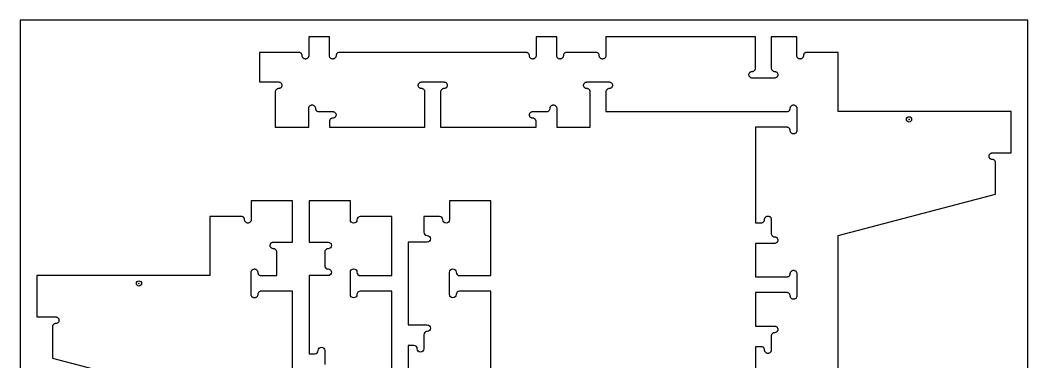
# Model space of a CAD drawing. Header units: inches. Extents: x 1367 to 1651, y -1653 to -1438.
# Drawn here: x 1524.46 to 1572.46, y -1454.69 to -1438.43 of the extents above; entities that cross this region are included whole.
import ezdxf

# ---------------------------------------------------------------- set-up
doc = ezdxf.new("R2010")
doc.units = ezdxf.units.IN
doc.header["$MEASUREMENT"] = 0
doc.linetypes.add('Solid', pattern=[0])
for name, color, linetype in [('000_NOTES', 6, 'Continuous'), ('CUT_FASTENERS', 1, 'Continuous'), ('CUT_THRU', 7, 'Continuous')]:
    doc.layers.add(name, color=color, linetype=linetype)

# ---------------------------------------------------------------- blocks, each defined once
blk = doc.blocks.new('FASTENER')
blk.add_circle((0, 0), 0.125)
blk.add_point((0, 0))

msp = doc.modelspace()

# ---------------------------------------------------------------- linework, layer by layer
at = {"linetype": 'Solid', "lineweight": 5}
for points in [[(1563.424, -1516.358, 0), (1563.424, -1448.681, 0), (1570.924, -1446.713, 0), (1570.924, -1445.217, 0), (1570.922, -1445.194, 0), (1570.917, -1445.172, 0), (1570.91, -1445.151, 0), (1570.899, -1445.131, 0), (1570.885, -1445.114, 0), (1570.869, -1445.098, 0), (1570.851, -1445.084, 0), (1570.832, -1445.073, 0), (1570.811, -1445.066, 0), (1570.789, -1445.061, 0), (1570.766, -1445.059, 0), (1570.744, -1445.058, 0), (1570.722, -1445.053, 0), (1570.701, -1445.045, 0), (1570.681, -1445.034, 0), (1570.663, -1445.021, 0), (1570.647, -1445.005, 0), (1570.634, -1444.987, 0), (1570.623, -1444.967, 0), (1570.615, -1444.946, 0), (1570.61, -1444.924, 0), (1570.609, -1444.902, 0), (1570.61, -1444.879, 0), (1570.615, -1444.857, 0), (1570.623, -1444.836, 0), (1570.634, -1444.817, 0), (1570.647, -1444.799, 0), (1570.663, -1444.783, 0), (1570.681, -1444.769, 0), (1570.701, -1444.758, 0), (1570.722, -1444.751, 0), (1570.744, -1444.746, 0), (1570.766, -1444.744, 0), (1571.672, -1444.744, 0), (1571.672, -1442.776, 0), (1563.424, -1442.776, 0), (1563.424, -1439.961, 0), (1561.928, -1439.961, 0), (1561.905, -1439.962, 0), (1561.883, -1439.967, 0), (1561.862, -1439.975, 0), (1561.843, -1439.986, 0), (1561.825, -1439.999, 0), (1561.809, -1440.015, 0), (1561.795, -1440.033, 0), (1561.785, -1440.053, 0), (1561.777, -1440.074, 0), (1561.772, -1440.096, 0), (1561.77, -1440.118, 0), (1561.769, -1440.141, 0), (1561.764, -1440.163, 0), (1561.756, -1440.184, 0), (1561.745, -1440.203, 0), (1561.732, -1440.221, 0), (1561.716, -1440.237, 0), (1561.698, -1440.251, 0), (1561.678, -1440.261, 0), (1561.657, -1440.269, 0), (1561.635, -1440.274, 0), (1561.613, -1440.276, 0), (1561.59, -1440.274, 0), (1561.568, -1440.269, 0), (1561.547, -1440.261, 0), (1561.528, -1440.251, 0), (1561.51, -1440.237, 0), (1561.494, -1440.221, 0), (1561.48, -1440.203, 0), (1561.47, -1440.184, 0), (1561.462, -1440.163, 0), (1561.457, -1440.141, 0), (1561.455, -1440.118, 0), (1561.455, -1439.213, 0), (1560.235, -1439.213, 0), (1560.235, -1440.709, 0), (1560.236, -1440.731, 0), (1560.241, -1440.753, 0), (1560.249, -1440.774, 0), (1560.26, -1440.794, 0), (1560.273, -1440.812, 0), (1560.289, -1440.828, 0), (1560.307, -1440.841, 0), (1560.327, -1440.852, 0), (1560.348, -1440.86, 0), (1560.37, -1440.865, 0), (1560.392, -1440.866, 0), (1560.415, -1440.868, 0), (1560.437, -1440.873, 0), (1560.458, -1440.88, 0), (1560.477, -1440.891, 0), (1560.495, -1440.905, 0), (1560.511, -1440.921, 0), (1560.525, -1440.939, 0), (1560.536, -1440.958, 0), (1560.543, -1440.979, 0), (1560.548, -1441.001, 0), (1560.55, -1441.024, 0), (1560.548, -1441.046, 0), (1560.543, -1441.068, 0), (1560.536, -1441.089, 0), (1560.525, -1441.109, 0), (1560.511, -1441.127, 0), (1560.495, -1441.143, 0), (1560.477, -1441.156, 0), (1560.458, -1441.167, 0), (1560.437, -1441.175, 0), (1560.415, -1441.18, 0), (1560.392, -1441.181, 0), (1559.329, -1441.181, 0), (1559.307, -1441.18, 0), (1559.285, -1441.175, 0), (1559.264, -1441.167, 0), (1559.244, -1441.156, 0), (1559.226, -1441.143, 0), (1559.21, -1441.127, 0), (1559.197, -1441.109, 0), (1559.186, -1441.089, 0), (1559.178, -1441.068, 0), (1559.173, -1441.046, 0), (1559.172, -1441.024, 0), (1559.173, -1441.001, 0), (1559.178, -1440.979, 0), (1559.186, -1440.958, 0), (1559.197, -1440.939, 0), (1559.21, -1440.921, 0), (1559.226, -1440.905, 0), (1559.244, -1440.891, 0), (1559.264, -1440.88, 0), (1559.285, -1440.873, 0), (1559.307, -1440.868, 0), (1559.329, -1440.866, 0), (1559.352, -1440.865, 0), (1559.374, -1440.86, 0), (1559.395, -1440.852, 0), (1559.414, -1440.841, 0), (1559.432, -1440.828, 0), (1559.448, -1440.812, 0), (1559.462, -1440.794, 0), (1559.473, -1440.774, 0), (1559.48, -1440.753, 0), (1559.485, -1440.731, 0), (1559.487, -1440.709, 0), (1559.487, -1439.213, 0), (1552.361, -1439.213, 0), (1552.361, -1440.118, 0), (1552.359, -1440.141, 0), (1552.354, -1440.163, 0), (1552.347, -1440.184, 0), (1552.336, -1440.203, 0), (1552.322, -1440.221, 0), (1552.306, -1440.237, 0), (1552.288, -1440.251, 0), (1552.269, -1440.261, 0), (1552.248, -1440.269, 0), (1552.226, -1440.274, 0), (1552.203, -1440.276, 0), (1552.181, -1440.274, 0), (1552.159, -1440.269, 0), (1552.138, -1440.261, 0), (1552.118, -1440.251, 0), (1552.1, -1440.237, 0), (1552.084, -1440.221, 0), (1552.071, -1440.203, 0), (1552.06, -1440.184, 0), (1552.052, -1440.163, 0), (1552.047, -1440.141, 0), (1552.046, -1440.118, 0), (1552.044, -1440.096, 0), (1552.039, -1440.074, 0), (1552.032, -1440.053, 0), (1552.021, -1440.033, 0), (1552.007, -1440.015, 0), (1551.992, -1439.999, 0), (1551.974, -1439.986, 0), (1551.954, -1439.975, 0), (1551.933, -1439.967, 0), (1551.911, -1439.962, 0), (1551.888, -1439.961, 0), (1550.491, -1439.961, 0), (1550.468, -1439.962, 0), (1550.446, -1439.967, 0), (1550.425, -1439.975, 0), (1550.406, -1439.986, 0), (1550.388, -1439.999, 0), (1550.372, -1440.015, 0), (1550.358, -1440.033, 0), (1550.348, -1440.053, 0), (1550.34, -1440.074, 0), (1550.335, -1440.096, 0), (1550.333, -1440.118, 0), (1550.332, -1440.141, 0), (1550.327, -1440.163, 0), (1550.319, -1440.184, 0), (1550.308, -1440.203, 0), (1550.295, -1440.221, 0), (1550.279, -1440.237, 0), (1550.261, -1440.251, 0), (1550.241, -1440.261, 0), (1550.22, -1440.269, 0), (1550.198, -1440.274, 0), (1550.176, -1440.276, 0), (1550.153, -1440.274, 0), (1550.131, -1440.269, 0), (1550.11, -1440.261, 0), (1550.091, -1440.251, 0), (1550.073, -1440.237, 0), (1550.057, -1440.221, 0), (1550.043, -1440.203, 0), (1550.033, -1440.184, 0), (1550.025, -1440.163, 0), (1550.02, -1440.141, 0), (1550.018, -1440.118, 0), (1550.018, -1439.213, 0), (1549.034, -1439.213, 0), (1549.034, -1440.118, 0), (1549.032, -1440.141, 0), (1549.028, -1440.163, 0), (1549.02, -1440.184, 0), (1549.009, -1440.203, 0), (1548.996, -1440.221, 0), (1548.98, -1440.237, 0), (1548.962, -1440.251, 0), (1548.942, -1440.261, 0), (1548.921, -1440.269, 0), (1548.899, -1440.274, 0), (1548.877, -1440.276, 0), (1548.854, -1440.274, 0), (1548.832, -1440.269, 0), (1548.811, -1440.261, 0), (1548.791, -1440.251, 0), (1548.773, -1440.237, 0), (1548.758, -1440.221, 0), (1548.744, -1440.203, 0), (1548.733, -1440.184, 0), (1548.725, -1440.163, 0), (1548.721, -1440.141, 0), (1548.719, -1440.118, 0), (1548.718, -1440.096, 0), (1548.713, -1440.074, 0), (1548.705, -1440.053, 0), (1548.694, -1440.033, 0), (1548.681, -1440.015, 0), (1548.665, -1439.999, 0), (1548.647, -1439.986, 0), (1548.627, -1439.975, 0), (1548.606, -1439.967, 0), (1548.584, -1439.962, 0), (1548.562, -1439.961, 0), (1539.664, -1439.961, 0), (1539.642, -1439.962, 0), (1539.62, -1439.967, 0), (1539.599, -1439.975, 0), (1539.579, -1439.986, 0), (1539.561, -1439.999, 0), (1539.545, -1440.015, 0), (1539.532, -1440.033, 0), (1539.521, -1440.053, 0), (1539.513, -1440.074, 0), (1539.508, -1440.096, 0), (1539.507, -1440.118, 0), (1539.505, -1440.141, 0), (1539.5, -1440.163, 0), (1539.492, -1440.184, 0), (1539.482, -1440.203, 0), (1539.468, -1440.221, 0), (1539.452, -1440.237, 0), (1539.434, -1440.251, 0), (1539.414, -1440.261, 0), (1539.393, -1440.269, 0), (1539.371, -1440.274, 0), (1539.349, -1440.276, 0), (1539.327, -1440.274, 0), (1539.305, -1440.269, 0), (1539.284, -1440.261, 0), (1539.264, -1440.251, 0), (1539.246, -1440.237, 0), (1539.23, -1440.221, 0), (1539.217, -1440.203, 0), (1539.206, -1440.184, 0), (1539.198, -1440.163, 0), (1539.193, -1440.141, 0), (1539.192, -1440.118, 0), (1539.192, -1439.213, 0), (1538.207, -1439.213, 0), (1538.207, -1440.118, 0), (1538.206, -1440.141, 0), (1538.201, -1440.163, 0), (1538.193, -1440.184, 0), (1538.182, -1440.203, 0), (1538.169, -1440.221, 0), (1538.153, -1440.237, 0), (1538.135, -1440.251, 0), (1538.115, -1440.261, 0), (1538.094, -1440.269, 0), (1538.072, -1440.274, 0), (1538.05, -1440.276, 0), (1538.027, -1440.274, 0), (1538.005, -1440.269, 0), (1537.984, -1440.261, 0), (1537.965, -1440.251, 0), (1537.947, -1440.237, 0), (1537.931, -1440.221, 0), (1537.917, -1440.203, 0), (1537.907, -1440.184, 0), (1537.899, -1440.163, 0), (1537.894, -1440.141, 0), (1537.892, -1440.118, 0), (1537.891, -1440.096, 0), (1537.886, -1440.074, 0), (1537.878, -1440.053, 0), (1537.867, -1440.033, 0), (1537.854, -1440.015, 0), (1537.838, -1439.999, 0), (1537.82, -1439.986, 0), (1537.8, -1439.975, 0), (1537.779, -1439.967, 0), (1537.757, -1439.962, 0), (1537.735, -1439.961, 0), (1535.865, -1439.961, 0), (1535.865, -1441.368, 0), (1536.77, -1441.368, 0), (1536.793, -1441.37, 0), (1536.815, -1441.375, 0), (1536.836, -1441.382, 0), (1536.855, -1441.393, 0), (1536.873, -1441.407, 0), (1536.889, -1441.423, 0), (1536.903, -1441.441, 0), (1536.914, -1441.46, 0), (1536.921, -1441.481, 0), (1536.926, -1441.503, 0), (1536.928, -1441.526, 0), (1536.926, -1441.548, 0), (1536.921, -1441.57, 0), (1536.914, -1441.591, 0), (1536.903, -1441.611, 0), (1536.889, -1441.629, 0), (1536.873, -1441.645, 0), (1536.855, -1441.658, 0), (1536.836, -1441.669, 0), (1536.815, -1441.677, 0), (1536.793, -1441.682, 0), (1536.77, -1441.683, 0), (1536.748, -1441.685, 0), (1536.726, -1441.69, 0), (1536.705, -1441.697, 0), (1536.685, -1441.708, 0), (1536.667, -1441.722, 0), (1536.651, -1441.738, 0), (1536.638, -1441.756, 0), (1536.627, -1441.775, 0), (1536.619, -1441.796, 0), (1536.614, -1441.818, 0), (1536.613, -1441.841, 0), (1536.613, -1443.524, 0), (1538.207, -1443.524, 0), (1538.207, -1442.618, 0), (1538.209, -1442.596, 0), (1538.214, -1442.574, 0), (1538.222, -1442.553, 0), (1538.232, -1442.533, 0), (1538.246, -1442.515, 0), (1538.262, -1442.499, 0), (1538.28, -1442.486, 0), (1538.299, -1442.475, 0), (1538.32, -1442.467, 0), (1538.342, -1442.462, 0), (1538.365, -1442.461, 0), (1538.387, -1442.462, 0), (1538.409, -1442.467, 0), (1538.43, -1442.475, 0), (1538.45, -1442.486, 0), (1538.468, -1442.499, 0), (1538.484, -1442.515, 0), (1538.497, -1442.533, 0), (1538.508, -1442.553, 0), (1538.516, -1442.574, 0), (1538.521, -1442.596, 0), (1538.522, -1442.618, 0), (1538.524, -1442.641, 0), (1538.529, -1442.663, 0), (1538.536, -1442.684, 0), (1538.547, -1442.703, 0), (1538.561, -1442.721, 0), (1538.577, -1442.737, 0), (1538.595, -1442.751, 0), (1538.614, -1442.761, 0), (1538.635, -1442.769, 0), (1538.657, -1442.774, 0), (1538.68, -1442.776, 0), (1539.349, -1442.776, 0), (1539.371, -1442.777, 0), (1539.393, -1442.782, 0), (1539.414, -1442.79, 0), (1539.434, -1442.801, 0), (1539.452, -1442.814, 0), (1539.468, -1442.83, 0), (1539.482, -1442.848, 0), (1539.492, -1442.868, 0), (1539.5, -1442.889, 0), (1539.505, -1442.911, 0), (1539.507, -1442.933, 0), (1539.505, -1442.956, 0), (1539.5, -1442.978, 0), (1539.492, -1442.999, 0), (1539.482, -1443.018, 0), (1539.468, -1443.036, 0), (1539.452, -1443.052, 0), (1539.434, -1443.066, 0), (1539.414, -1443.076, 0), (1539.393, -1443.084, 0), (1539.371, -1443.089, 0), (1539.349, -1443.091, 0), (1539.327, -1443.092, 0), (1539.305, -1443.097, 0), (1539.284, -1443.105, 0), (1539.264, -1443.116, 0), (1539.246, -1443.129, 0), (1539.23, -1443.145, 0), (1539.217, -1443.163, 0), (1539.206, -1443.183, 0), (1539.198, -1443.204, 0), (1539.193, -1443.226, 0), (1539.192, -1443.248, 0), (1539.192, -1443.524, 0), (1543.739, -1443.524, 0), (1543.739, -1441.841, 0), (1543.737, -1441.818, 0), (1543.732, -1441.796, 0), (1543.725, -1441.775, 0), (1543.714, -1441.756, 0), (1543.7, -1441.738, 0), (1543.684, -1441.722, 0), (1543.666, -1441.708, 0), (1543.647, -1441.697, 0), (1543.626, -1441.69, 0), (1543.604, -1441.685, 0), (1543.581, -1441.683, 0), (1543.559, -1441.682, 0), (1543.537, -1441.677, 0), (1543.516, -1441.669, 0), (1543.496, -1441.658, 0), (1543.478, -1441.645, 0), (1543.462, -1441.629, 0), (1543.449, -1441.611, 0), (1543.438, -1441.591, 0), (1543.43, -1441.57, 0), (1543.425, -1441.548, 0), (1543.424, -1441.526, 0), (1543.425, -1441.503, 0), (1543.43, -1441.481, 0), (1543.438, -1441.46, 0), (1543.449, -1441.441, 0), (1543.462, -1441.423, 0), (1543.478, -1441.407, 0), (1543.496, -1441.393, 0), (1543.516, -1441.382, 0), (1543.537, -1441.375, 0), (1543.559, -1441.37, 0), (1543.581, -1441.368, 0), (1544.644, -1441.368, 0), (1544.667, -1441.37, 0), (1544.689, -1441.375, 0), (1544.71, -1441.382, 0), (1544.729, -1441.393, 0), (1544.747, -1441.407, 0), (1544.763, -1441.423, 0), (1544.777, -1441.441, 0), (1544.788, -1441.46, 0), (1544.795, -1441.481, 0), (1544.8, -1441.503, 0), (1544.802, -1441.526, 0), (1544.8, -1441.548, 0), (1544.795, -1441.57, 0), (1544.788, -1441.591, 0), (1544.777, -1441.611, 0), (1544.763, -1441.629, 0), (1544.747, -1441.645, 0), (1544.729, -1441.658, 0), (1544.71, -1441.669, 0), (1544.689, -1441.677, 0), (1544.667, -1441.682, 0), (1544.644, -1441.683, 0), (1544.622, -1441.685, 0), (1544.6, -1441.69, 0), (1544.579, -1441.697, 0), (1544.559, -1441.708, 0), (1544.541, -1441.722, 0), (1544.525, -1441.738, 0), (1544.512, -1441.756, 0), (1544.501, -1441.775, 0), (1544.493, -1441.796, 0), (1544.488, -1441.818, 0), (1544.487, -1441.841, 0), (1544.487, -1443.524, 0), (1549.034, -1443.524, 0), (1549.034, -1443.248, 0), (1549.032, -1443.226, 0), (1549.028, -1443.204, 0), (1549.02, -1443.183, 0), (1549.009, -1443.163, 0), (1548.996, -1443.145, 0), (1548.98, -1443.129, 0), (1548.962, -1443.116, 0), (1548.942, -1443.105, 0), (1548.921, -1443.097, 0), (1548.899, -1443.092, 0), (1548.877, -1443.091, 0), (1548.854, -1443.089, 0), (1548.832, -1443.084, 0), (1548.811, -1443.076, 0), (1548.791, -1443.066, 0), (1548.773, -1443.052, 0), (1548.758, -1443.036, 0), (1548.744, -1443.018, 0), (1548.733, -1442.999, 0), (1548.725, -1442.978, 0), (1548.721, -1442.956, 0), (1548.719, -1442.933, 0), (1548.721, -1442.911, 0), (1548.725, -1442.889, 0), (1548.733, -1442.868, 0), (1548.744, -1442.848, 0), (1548.758, -1442.83, 0), (1548.773, -1442.814, 0), (1548.791, -1442.801, 0), (1548.811, -1442.79, 0), (1548.832, -1442.782, 0), (1548.854, -1442.777, 0), (1548.877, -1442.776, 0), (1549.546, -1442.776, 0), (1549.568, -1442.774, 0), (1549.59, -1442.769, 0), (1549.611, -1442.761, 0), (1549.631, -1442.751, 0), (1549.649, -1442.737, 0), (1549.665, -1442.721, 0), (1549.678, -1442.703, 0), (1549.689, -1442.684, 0), (1549.697, -1442.663, 0), (1549.702, -1442.641, 0), (1549.703, -1442.618, 0), (1549.705, -1442.596, 0), (1549.71, -1442.574, 0), (1549.718, -1442.553, 0), (1549.728, -1442.533, 0), (1549.742, -1442.515, 0), (1549.758, -1442.499, 0), (1549.776, -1442.486, 0), (1549.795, -1442.475, 0), (1549.816, -1442.467, 0), (1549.838, -1442.462, 0), (1549.861, -1442.461, 0), (1549.883, -1442.462, 0), (1549.905, -1442.467, 0), (1549.926, -1442.475, 0), (1549.946, -1442.486, 0), (1549.964, -1442.499, 0), (1549.98, -1442.515, 0), (1549.993, -1442.533, 0), (1550.004, -1442.553, 0), (1550.012, -1442.574, 0), (1550.017, -1442.596, 0), (1550.018, -1442.618, 0), (1550.018, -1443.524, 0), (1551.613, -1443.524, 0), (1551.613, -1441.841, 0), (1551.611, -1441.818, 0), (1551.606, -1441.796, 0), (1551.599, -1441.775, 0), (1551.588, -1441.756, 0), (1551.574, -1441.738, 0), (1551.558, -1441.722, 0), (1551.54, -1441.708, 0), (1551.521, -1441.697, 0), (1551.5, -1441.69, 0), (1551.478, -1441.685, 0), (1551.455, -1441.683, 0), (1551.433, -1441.682, 0), (1551.411, -1441.677, 0), (1551.39, -1441.669, 0), (1551.37, -1441.658, 0), (1551.352, -1441.645, 0), (1551.336, -1441.629, 0), (1551.323, -1441.611, 0), (1551.312, -1441.591, 0), (1551.304, -1441.57, 0), (1551.299, -1441.548, 0), (1551.298, -1441.526, 0), (1551.299, -1441.503, 0), (1551.304, -1441.481, 0), (1551.312, -1441.46, 0), (1551.323, -1441.441, 0), (1551.336, -1441.423, 0), (1551.352, -1441.407, 0), (1551.37, -1441.393, 0), (1551.39, -1441.382, 0), (1551.411, -1441.375, 0), (1551.433, -1441.37, 0), (1551.455, -1441.368, 0), (1552.518, -1441.368, 0), (1552.541, -1441.37, 0), (1552.563, -1441.375, 0), (1552.584, -1441.382, 0), (1552.603, -1441.393, 0), (1552.621, -1441.407, 0), (1552.637, -1441.423, 0), (1552.651, -1441.441, 0), (1552.662, -1441.46, 0), (1552.669, -1441.481, 0), (1552.674, -1441.503, 0), (1552.676, -1441.526, 0), (1552.674, -1441.548, 0), (1552.669, -1441.57, 0), (1552.662, -1441.591, 0), (1552.651, -1441.611, 0), (1552.637, -1441.629, 0), (1552.621, -1441.645, 0), (1552.603, -1441.658, 0), (1552.584, -1441.669, 0), (1552.563, -1441.677, 0), (1552.541, -1441.682, 0), (1552.518, -1441.683, 0), (1552.496, -1441.685, 0), (1552.474, -1441.69, 0), (1552.453, -1441.697, 0), (1552.433, -1441.708, 0), (1552.415, -1441.722, 0), (1552.399, -1441.738, 0), (1552.386, -1441.756, 0), (1552.375, -1441.775, 0), (1552.367, -1441.796, 0), (1552.362, -1441.818, 0), (1552.361, -1441.841, 0), (1552.361, -1442.776, 0), (1560.983, -1442.776, 0), (1561.005, -1442.774, 0), (1561.027, -1442.769, 0), (1561.048, -1442.761, 0), (1561.068, -1442.751, 0), (1561.086, -1442.737, 0), (1561.102, -1442.721, 0), (1561.115, -1442.703, 0), (1561.126, -1442.684, 0), (1561.134, -1442.663, 0), (1561.139, -1442.641, 0), (1561.14, -1442.618, 0), (1561.142, -1442.596, 0), (1561.147, -1442.574, 0), (1561.155, -1442.553, 0), (1561.165, -1442.533, 0), (1561.179, -1442.515, 0), (1561.195, -1442.499, 0), (1561.213, -1442.486, 0), (1561.232, -1442.475, 0), (1561.253, -1442.467, 0), (1561.275, -1442.462, 0), (1561.298, -1442.461, 0), (1561.32, -1442.462, 0), (1561.342, -1442.467, 0), (1561.363, -1442.475, 0), (1561.383, -1442.486, 0), (1561.401, -1442.499, 0), (1561.417, -1442.515, 0), (1561.43, -1442.533, 0), (1561.441, -1442.553, 0), (1561.449, -1442.574, 0), (1561.454, -1442.596, 0), (1561.455, -1442.618, 0), (1561.455, -1443.681, 0), (1561.454, -1443.704, 0), (1561.449, -1443.726, 0), (1561.441, -1443.747, 0), (1561.43, -1443.766, 0), (1561.417, -1443.784, 0), (1561.401, -1443.8, 0), (1561.383, -1443.814, 0), (1561.363, -1443.824, 0), (1561.342, -1443.832, 0), (1561.32, -1443.837, 0), (1561.298, -1443.839, 0), (1561.275, -1443.837, 0), (1561.253, -1443.832, 0), (1561.232, -1443.824, 0), (1561.213, -1443.814, 0), (1561.195, -1443.8, 0), (1561.179, -1443.784, 0), (1561.165, -1443.766, 0), (1561.155, -1443.747, 0), (1561.147, -1443.726, 0), (1561.142, -1443.704, 0), (1561.14, -1443.681, 0), (1561.14, -1443.681, 0), (1561.139, -1443.659, 0), (1561.134, -1443.637, 0), (1561.126, -1443.616, 0), (1561.115, -1443.596, 0), (1561.102, -1443.578, 0), (1561.086, -1443.562, 0), (1561.068, -1443.549, 0), (1561.048, -1443.538, 0), (1561.027, -1443.53, 0), (1561.005, -1443.525, 0), (1560.983, -1443.524, 0), (1559.487, -1443.524, 0), (1559.487, -1448.071, 0), (1559.762, -1448.071, 0), (1559.785, -1448.069, 0), (1559.807, -1448.065, 0), (1559.828, -1448.057, 0), (1559.848, -1448.046, 0), (1559.866, -1448.032, 0), (1559.881, -1448.017, 0), (1559.895, -1447.999, 0), (1559.906, -1447.979, 0), (1559.914, -1447.958, 0), (1559.918, -1447.936, 0), (1559.92, -1447.913, 0), (1559.921, -1447.891, 0), (1559.926, -1447.869, 0), (1559.934, -1447.848, 0), (1559.945, -1447.828, 0), (1559.958, -1447.81, 0), (1559.974, -1447.794, 0), (1559.992, -1447.781, 0), (1560.012, -1447.77, 0), (1560.033, -1447.762, 0), (1560.055, -1447.758, 0), (1560.077, -1447.756, 0), (1560.1, -1447.758, 0), (1560.122, -1447.762, 0), (1560.143, -1447.77, 0), (1560.163, -1447.781, 0), (1560.181, -1447.794, 0), (1560.196, -1447.81, 0), (1560.21, -1447.828, 0), (1560.221, -1447.848, 0), (1560.228, -1447.869, 0), (1560.233, -1447.891, 0), (1560.235, -1447.913, 0), (1560.235, -1448.583, 0), (1560.236, -1448.605, 0), (1560.241, -1448.627, 0), (1560.249, -1448.648, 0), (1560.26, -1448.668, 0), (1560.273, -1448.686, 0), (1560.289, -1448.702, 0), (1560.307, -1448.715, 0), (1560.327, -1448.726, 0), (1560.348, -1448.734, 0), (1560.37, -1448.739, 0), (1560.392, -1448.74, 0), (1560.415, -1448.742, 0), (1560.437, -1448.747, 0), (1560.458, -1448.754, 0), (1560.477, -1448.765, 0), (1560.495, -1448.779, 0), (1560.511, -1448.795, 0), (1560.525, -1448.813, 0), (1560.536, -1448.832, 0), (1560.543, -1448.853, 0), (1560.548, -1448.875, 0), (1560.55, -1448.898, 0), (1560.548, -1448.92, 0), (1560.543, -1448.942, 0), (1560.536, -1448.963, 0), (1560.525, -1448.983, 0), (1560.511, -1449.001, 0), (1560.495, -1449.017, 0), (1560.477, -1449.03, 0), (1560.458, -1449.041, 0), (1560.437, -1449.049, 0), (1560.415, -1449.054, 0), (1560.392, -1449.055, 0), (1559.487, -1449.055, 0), (1559.487, -1450.65, 0), (1560.983, -1450.65, 0), (1561.005, -1450.648, 0), (1561.027, -1450.643, 0), (1561.048, -1450.635, 0), (1561.068, -1450.625, 0), (1561.086, -1450.611, 0), (1561.102, -1450.595, 0), (1561.115, -1450.577, 0), (1561.126, -1450.558, 0), (1561.134, -1450.537, 0), (1561.139, -1450.515, 0), (1561.14, -1450.492, 0), (1561.142, -1450.47, 0), (1561.147, -1450.448, 0), (1561.155, -1450.427, 0), (1561.165, -1450.407, 0), (1561.179, -1450.389, 0), (1561.195, -1450.373, 0), (1561.213, -1450.36, 0), (1561.232, -1450.349, 0), (1561.253, -1450.341, 0), (1561.275, -1450.336, 0), (1561.298, -1450.335, 0), (1561.32, -1450.336, 0), (1561.342, -1450.341, 0), (1561.363, -1450.349, 0), (1561.383, -1450.36, 0), (1561.401, -1450.373, 0), (1561.417, -1450.389, 0), (1561.43, -1450.407, 0), (1561.441, -1450.427, 0), (1561.449, -1450.448, 0), (1561.454, -1450.47, 0), (1561.455, -1450.492, 0), (1561.455, -1451.555, 0), (1561.454, -1451.578, 0), (1561.449, -1451.6, 0), (1561.441, -1451.621, 0), (1561.43, -1451.64, 0), (1561.417, -1451.658, 0), (1561.401, -1451.674, 0), (1561.383, -1451.688, 0), (1561.363, -1451.698, 0), (1561.342, -1451.706, 0), (1561.32, -1451.711, 0), (1561.298, -1451.713, 0), (1561.275, -1451.711, 0), (1561.253, -1451.706, 0), (1561.232, -1451.698, 0), (1561.213, -1451.688, 0), (1561.195, -1451.674, 0), (1561.179, -1451.658, 0), (1561.165, -1451.64, 0), (1561.155, -1451.621, 0), (1561.147, -1451.6, 0), (1561.142, -1451.578, 0), (1561.14, -1451.555, 0), (1561.139, -1451.533, 0), (1561.134, -1451.511, 0), (1561.126, -1451.49, 0), (1561.115, -1451.47, 0), (1561.102, -1451.452, 0), (1561.086, -1451.436, 0), (1561.068, -1451.423, 0), (1561.048, -1451.412, 0), (1561.027, -1451.404, 0), (1561.005, -1451.399, 0), (1560.983, -1451.398, 0), (1559.487, -1451.398, 0), (1559.487, -1452.992, 0), (1560.392, -1452.992, 0), (1560.415, -1452.994, 0), (1560.437, -1452.999, 0), (1560.458, -1453.006, 0), (1560.477, -1453.017, 0), (1560.495, -1453.031, 0), (1560.511, -1453.047, 0), (1560.525, -1453.065, 0), (1560.536, -1453.084, 0), (1560.543, -1453.105, 0), (1560.548, -1453.127, 0), (1560.55, -1453.15, 0), (1560.548, -1453.172, 0), (1560.543, -1453.194, 0), (1560.536, -1453.215, 0), (1560.525, -1453.235, 0), (1560.511, -1453.253, 0), (1560.495, -1453.269, 0), (1560.477, -1453.282, 0), (1560.458, -1453.293, 0), (1560.437, -1453.301, 0), (1560.415, -1453.306, 0), (1560.392, -1453.307, 0), (1560.37, -1453.309, 0), (1560.348, -1453.314, 0), (1560.327, -1453.321, 0), (1560.307, -1453.332, 0), (1560.289, -1453.346, 0), (1560.273, -1453.362, 0), (1560.26, -1453.38, 0), (1560.249, -1453.399, 0), (1560.241, -1453.42, 0), (1560.236, -1453.442, 0), (1560.235, -1453.465, 0), (1560.235, -1454.134, 0), (1560.233, -1454.156, 0), (1560.228, -1454.178, 0), (1560.221, -1454.199, 0), (1560.21, -1454.219, 0), (1560.196, -1454.237, 0), (1560.181, -1454.253, 0), (1560.163, -1454.266, 0), (1560.143, -1454.277, 0), (1560.122, -1454.285, 0), (1560.1, -1454.29, 0), (1560.077, -1454.291, 0), (1560.055, -1454.29, 0), (1560.033, -1454.285, 0), (1560.012, -1454.277, 0), (1559.992, -1454.266, 0), (1559.974, -1454.253, 0), (1559.958, -1454.237, 0), (1559.945, -1454.219, 0), (1559.934, -1454.199, 0), (1559.926, -1454.178, 0), (1559.921, -1454.156, 0), (1559.92, -1454.134, 0), (1559.918, -1454.112, 0), (1559.914, -1454.09, 0), (1559.906, -1454.069, 0), (1559.895, -1454.049, 0), (1559.881, -1454.031, 0), (1559.866, -1454.015, 0), (1559.848, -1454.001, 0), (1559.828, -1453.991, 0), (1559.807, -1453.983, 0), (1559.785, -1453.978, 0), (1559.762, -1453.976, 0), (1559.487, -1453.976, 0), (1559.487, -1458.524, 0)], [(1537.432, -1455.882, 0), (1537.432, -1451.335, 0), (1535.936, -1451.335, 0), (1535.913, -1451.336, 0), (1535.891, -1451.341, 0), (1535.87, -1451.349, 0), (1535.85, -1451.36, 0), (1535.833, -1451.373, 0), (1535.817, -1451.389, 0), (1535.803, -1451.407, 0), (1535.792, -1451.427, 0), (1535.785, -1451.448, 0), (1535.78, -1451.47, 0), (1535.778, -1451.492, 0), (1535.777, -1451.515, 0), (1535.772, -1451.537, 0), (1535.764, -1451.558, 0), (1535.753, -1451.577, 0), (1535.74, -1451.595, 0), (1535.724, -1451.611, 0), (1535.706, -1451.625, 0), (1535.686, -1451.635, 0), (1535.665, -1451.643, 0), (1535.643, -1451.648, 0), (1535.621, -1451.65, 0), (1535.598, -1451.648, 0), (1535.576, -1451.643, 0), (1535.555, -1451.635, 0), (1535.536, -1451.625, 0), (1535.518, -1451.611, 0), (1535.502, -1451.595, 0), (1535.488, -1451.577, 0), (1535.477, -1451.558, 0), (1535.47, -1451.537, 0), (1535.465, -1451.515, 0), (1535.463, -1451.492, 0), (1535.463, -1450.429, 0), (1535.465, -1450.407, 0), (1535.47, -1450.385, 0), (1535.477, -1450.364, 0), (1535.488, -1450.344, 0), (1535.502, -1450.326, 0), (1535.518, -1450.31, 0), (1535.536, -1450.297, 0), (1535.555, -1450.286, 0), (1535.576, -1450.278, 0), (1535.598, -1450.273, 0), (1535.621, -1450.272, 0), (1535.643, -1450.273, 0), (1535.665, -1450.278, 0), (1535.686, -1450.286, 0), (1535.706, -1450.297, 0), (1535.724, -1450.31, 0), (1535.74, -1450.326, 0), (1535.753, -1450.344, 0), (1535.764, -1450.364, 0), (1535.772, -1450.385, 0), (1535.777, -1450.407, 0), (1535.778, -1450.429, 0), (1535.78, -1450.452, 0), (1535.785, -1450.474, 0), (1535.792, -1450.495, 0), (1535.803, -1450.514, 0), (1535.817, -1450.532, 0), (1535.833, -1450.548, 0), (1535.85, -1450.562, 0), (1535.87, -1450.572, 0), (1535.891, -1450.58, 0), (1535.913, -1450.585, 0), (1535.936, -1450.587, 0), (1536.684, -1450.587, 0), (1536.684, -1449.465, 0), (1536.682, -1449.442, 0), (1536.677, -1449.42, 0), (1536.669, -1449.399, 0), (1536.659, -1449.38, 0), (1536.645, -1449.362, 0), (1536.629, -1449.346, 0), (1536.611, -1449.332, 0), (1536.592, -1449.321, 0), (1536.571, -1449.314, 0), (1536.549, -1449.309, 0), (1536.526, -1449.307, 0), (1536.504, -1449.306, 0), (1536.482, -1449.301, 0), (1536.461, -1449.293, 0), (1536.441, -1449.282, 0), (1536.423, -1449.269, 0), (1536.407, -1449.253, 0), (1536.394, -1449.235, 0), (1536.383, -1449.215, 0), (1536.375, -1449.194, 0), (1536.37, -1449.172, 0), (1536.369, -1449.15, 0), (1536.37, -1449.127, 0), (1536.375, -1449.105, 0), (1536.383, -1449.084, 0), (1536.394, -1449.065, 0), (1536.407, -1449.047, 0), (1536.423, -1449.031, 0), (1536.441, -1449.017, 0), (1536.461, -1449.006, 0), (1536.482, -1448.999, 0), (1536.504, -1448.994, 0), (1536.526, -1448.992, 0), (1537.432, -1448.992, 0), (1537.432, -1447.024, 0), (1535.463, -1447.024, 0), (1535.463, -1447.929, 0), (1535.462, -1447.952, 0), (1535.457, -1447.974, 0), (1535.449, -1447.995, 0), (1535.438, -1448.014, 0), (1535.425, -1448.032, 0), (1535.409, -1448.048, 0), (1535.391, -1448.062, 0), (1535.371, -1448.072, 0), (1535.35, -1448.08, 0), (1535.328, -1448.085, 0), (1535.306, -1448.087, 0), (1535.283, -1448.085, 0), (1535.261, -1448.08, 0), (1535.24, -1448.072, 0), (1535.221, -1448.062, 0), (1535.203, -1448.048, 0), (1535.187, -1448.032, 0), (1535.173, -1448.014, 0), (1535.162, -1447.995, 0), (1535.155, -1447.974, 0), (1535.15, -1447.952, 0), (1535.148, -1447.929, 0), (1535.147, -1447.907, 0), (1535.142, -1447.885, 0), (1535.134, -1447.864, 0), (1535.123, -1447.844, 0), (1535.11, -1447.826, 0), (1535.094, -1447.81, 0), (1535.076, -1447.797, 0), (1535.056, -1447.786, 0), (1535.035, -1447.778, 0), (1535.013, -1447.773, 0), (1534.991, -1447.772, 0), (1533.495, -1447.772, 0), (1533.495, -1450.587, 0), (1525.247, -1450.587, 0), (1525.247, -1452.555, 0), (1526.152, -1452.555, 0), (1526.175, -1452.557, 0), (1526.197, -1452.562, 0), (1526.218, -1452.569, 0), (1526.237, -1452.58, 0), (1526.255, -1452.594, 0), (1526.271, -1452.61, 0), (1526.285, -1452.628, 0), (1526.295, -1452.647, 0), (1526.303, -1452.668, 0), (1526.308, -1452.69, 0), (1526.31, -1452.713, 0), (1526.308, -1452.735, 0), (1526.303, -1452.757, 0), (1526.295, -1452.778, 0), (1526.285, -1452.798, 0), (1526.271, -1452.816, 0), (1526.255, -1452.832, 0), (1526.237, -1452.845, 0), (1526.218, -1452.856, 0), (1526.197, -1452.864, 0), (1526.175, -1452.869, 0), (1526.152, -1452.87, 0), (1526.13, -1452.872, 0), (1526.108, -1452.877, 0), (1526.087, -1452.884, 0), (1526.067, -1452.895, 0), (1526.049, -1452.909, 0), (1526.033, -1452.925, 0), (1526.02, -1452.943, 0), (1526.009, -1452.962, 0), (1526.001, -1452.983, 0), (1525.996, -1453.005, 0), (1525.995, -1453.028, 0), (1525.995, -1454.524, 0), (1533.495, -1456.492, 0)]]:
    msp.add_polyline3d(points, dxfattribs=at)
at = {"layer": 'CUT_THRU'}
for points in [[(1563.424, -1516.358), (1563.424, -1448.681), (1570.924, -1446.713), (1570.924, -1445.217), (1570.922, -1445.194), (1570.917, -1445.172), (1570.91, -1445.151), (1570.899, -1445.131), (1570.885, -1445.114), (1570.869, -1445.098), (1570.851, -1445.084), (1570.832, -1445.073), (1570.811, -1445.066), (1570.789, -1445.061), (1570.766, -1445.059), (1570.744, -1445.058), (1570.722, -1445.053), (1570.701, -1445.045), (1570.681, -1445.034), (1570.663, -1445.021), (1570.647, -1445.005), (1570.634, -1444.987), (1570.623, -1444.967), (1570.615, -1444.946), (1570.61, -1444.924), (1570.609, -1444.902), (1570.61, -1444.879), (1570.615, -1444.857), (1570.623, -1444.836), (1570.634, -1444.817), (1570.647, -1444.799), (1570.663, -1444.783), (1570.681, -1444.769), (1570.701, -1444.758), (1570.722, -1444.751), (1570.744, -1444.746), (1570.766, -1444.744), (1571.672, -1444.744), (1571.672, -1442.776), (1563.424, -1442.776), (1563.424, -1439.961), (1561.928, -1439.961), (1561.905, -1439.962), (1561.883, -1439.967), (1561.862, -1439.975), (1561.843, -1439.986), (1561.825, -1439.999), (1561.809, -1440.015), (1561.795, -1440.033), (1561.785, -1440.053), (1561.777, -1440.074), (1561.772, -1440.096), (1561.77, -1440.118), (1561.769, -1440.141), (1561.764, -1440.163), (1561.756, -1440.184), (1561.745, -1440.203), (1561.732, -1440.221), (1561.716, -1440.237), (1561.698, -1440.251), (1561.678, -1440.261), (1561.657, -1440.269), (1561.635, -1440.274), (1561.613, -1440.276), (1561.59, -1440.274), (1561.568, -1440.269), (1561.547, -1440.261), (1561.528, -1440.251), (1561.51, -1440.237), (1561.494, -1440.221), (1561.48, -1440.203), (1561.47, -1440.184), (1561.462, -1440.163), (1561.457, -1440.141), (1561.455, -1440.118), (1561.455, -1439.213), (1560.235, -1439.213), (1560.235, -1440.709), (1560.236, -1440.731), (1560.241, -1440.753), (1560.249, -1440.774), (1560.26, -1440.794), (1560.273, -1440.812), (1560.289, -1440.828), (1560.307, -1440.841), (1560.327, -1440.852), (1560.348, -1440.86), (1560.37, -1440.865), (1560.392, -1440.866), (1560.415, -1440.868), (1560.437, -1440.873), (1560.458, -1440.88), (1560.477, -1440.891), (1560.495, -1440.905), (1560.511, -1440.921), (1560.525, -1440.939), (1560.536, -1440.958), (1560.543, -1440.979), (1560.548, -1441.001), (1560.55, -1441.024), (1560.548, -1441.046), (1560.543, -1441.068), (1560.536, -1441.089), (1560.525, -1441.109), (1560.511, -1441.127), (1560.495, -1441.143), (1560.477, -1441.156), (1560.458, -1441.167), (1560.437, -1441.175), (1560.415, -1441.18), (1560.392, -1441.181), (1559.329, -1441.181), (1559.307, -1441.18), (1559.285, -1441.175), (1559.264, -1441.167), (1559.244, -1441.156), (1559.226, -1441.143), (1559.21, -1441.127), (1559.197, -1441.109), (1559.186, -1441.089), (1559.178, -1441.068), (1559.173, -1441.046), (1559.172, -1441.024), (1559.173, -1441.001), (1559.178, -1440.979), (1559.186, -1440.958), (1559.197, -1440.939), (1559.21, -1440.921), (1559.226, -1440.905), (1559.244, -1440.891), (1559.264, -1440.88), (1559.285, -1440.873), (1559.307, -1440.868), (1559.329, -1440.866), (1559.352, -1440.865), (1559.374, -1440.86), (1559.395, -1440.852), (1559.414, -1440.841), (1559.432, -1440.828), (1559.448, -1440.812), (1559.462, -1440.794), (1559.473, -1440.774), (1559.48, -1440.753), (1559.485, -1440.731), (1559.487, -1440.709), (1559.487, -1439.213), (1552.361, -1439.213), (1552.361, -1440.118), (1552.359, -1440.141), (1552.354, -1440.163), (1552.347, -1440.184), (1552.336, -1440.203), (1552.322, -1440.221), (1552.306, -1440.237), (1552.288, -1440.251), (1552.269, -1440.261), (1552.248, -1440.269), (1552.226, -1440.274), (1552.203, -1440.276), (1552.181, -1440.274), (1552.159, -1440.269), (1552.138, -1440.261), (1552.118, -1440.251), (1552.1, -1440.237), (1552.084, -1440.221), (1552.071, -1440.203), (1552.06, -1440.184), (1552.052, -1440.163), (1552.047, -1440.141), (1552.046, -1440.118), (1552.044, -1440.096), (1552.039, -1440.074), (1552.032, -1440.053), (1552.021, -1440.033), (1552.007, -1440.015), (1551.992, -1439.999), (1551.974, -1439.986), (1551.954, -1439.975), (1551.933, -1439.967), (1551.911, -1439.962), (1551.888, -1439.961), (1550.491, -1439.961), (1550.468, -1439.962), (1550.446, -1439.967), (1550.425, -1439.975), (1550.406, -1439.986), (1550.388, -1439.999), (1550.372, -1440.015), (1550.358, -1440.033), (1550.348, -1440.053), (1550.34, -1440.074), (1550.335, -1440.096), (1550.333, -1440.118), (1550.332, -1440.141), (1550.327, -1440.163), (1550.319, -1440.184), (1550.308, -1440.203), (1550.295, -1440.221), (1550.279, -1440.237), (1550.261, -1440.251), (1550.241, -1440.261), (1550.22, -1440.269), (1550.198, -1440.274), (1550.176, -1440.276), (1550.153, -1440.274), (1550.131, -1440.269), (1550.11, -1440.261), (1550.091, -1440.251), (1550.073, -1440.237), (1550.057, -1440.221), (1550.043, -1440.203), (1550.033, -1440.184), (1550.025, -1440.163), (1550.02, -1440.141), (1550.018, -1440.118), (1550.018, -1439.213), (1549.034, -1439.213), (1549.034, -1440.118), (1549.032, -1440.141), (1549.028, -1440.163), (1549.02, -1440.184), (1549.009, -1440.203), (1548.996, -1440.221), (1548.98, -1440.237), (1548.962, -1440.251), (1548.942, -1440.261), (1548.921, -1440.269), (1548.899, -1440.274), (1548.877, -1440.276), (1548.854, -1440.274), (1548.832, -1440.269), (1548.811, -1440.261), (1548.791, -1440.251), (1548.773, -1440.237), (1548.758, -1440.221), (1548.744, -1440.203), (1548.733, -1440.184), (1548.725, -1440.163), (1548.721, -1440.141), (1548.719, -1440.118), (1548.718, -1440.096), (1548.713, -1440.074), (1548.705, -1440.053), (1548.694, -1440.033), (1548.681, -1440.015), (1548.665, -1439.999), (1548.647, -1439.986), (1548.627, -1439.975), (1548.606, -1439.967), (1548.584, -1439.962), (1548.562, -1439.961), (1539.664, -1439.961), (1539.642, -1439.962), (1539.62, -1439.967), (1539.599, -1439.975), (1539.579, -1439.986), (1539.561, -1439.999), (1539.545, -1440.015), (1539.532, -1440.033), (1539.521, -1440.053), (1539.513, -1440.074), (1539.508, -1440.096), (1539.507, -1440.118), (1539.505, -1440.141), (1539.5, -1440.163), (1539.492, -1440.184), (1539.482, -1440.203), (1539.468, -1440.221), (1539.452, -1440.237), (1539.434, -1440.251), (1539.414, -1440.261), (1539.393, -1440.269), (1539.371, -1440.274), (1539.349, -1440.276), (1539.327, -1440.274), (1539.305, -1440.269), (1539.284, -1440.261), (1539.264, -1440.251), (1539.246, -1440.237), (1539.23, -1440.221), (1539.217, -1440.203), (1539.206, -1440.184), (1539.198, -1440.163), (1539.193, -1440.141), (1539.192, -1440.118), (1539.192, -1439.213), (1538.207, -1439.213), (1538.207, -1440.118), (1538.206, -1440.141), (1538.201, -1440.163), (1538.193, -1440.184), (1538.182, -1440.203), (1538.169, -1440.221), (1538.153, -1440.237), (1538.135, -1440.251), (1538.115, -1440.261), (1538.094, -1440.269), (1538.072, -1440.274), (1538.05, -1440.276), (1538.027, -1440.274), (1538.005, -1440.269), (1537.984, -1440.261), (1537.965, -1440.251), (1537.947, -1440.237), (1537.931, -1440.221), (1537.917, -1440.203), (1537.907, -1440.184), (1537.899, -1440.163), (1537.894, -1440.141), (1537.892, -1440.118), (1537.891, -1440.096), (1537.886, -1440.074), (1537.878, -1440.053), (1537.867, -1440.033), (1537.854, -1440.015), (1537.838, -1439.999), (1537.82, -1439.986), (1537.8, -1439.975), (1537.779, -1439.967), (1537.757, -1439.962), (1537.735, -1439.961), (1535.865, -1439.961), (1535.865, -1441.368), (1536.77, -1441.368), (1536.793, -1441.37), (1536.815, -1441.375), (1536.836, -1441.382), (1536.855, -1441.393), (1536.873, -1441.407), (1536.889, -1441.423), (1536.903, -1441.441), (1536.914, -1441.46), (1536.921, -1441.481), (1536.926, -1441.503), (1536.928, -1441.526), (1536.926, -1441.548), (1536.921, -1441.57), (1536.914, -1441.591), (1536.903, -1441.611), (1536.889, -1441.629), (1536.873, -1441.645), (1536.855, -1441.658), (1536.836, -1441.669), (1536.815, -1441.677), (1536.793, -1441.682), (1536.77, -1441.683), (1536.748, -1441.685), (1536.726, -1441.69), (1536.705, -1441.697), (1536.685, -1441.708), (1536.667, -1441.722), (1536.651, -1441.738), (1536.638, -1441.756), (1536.627, -1441.775), (1536.619, -1441.796), (1536.614, -1441.818), (1536.613, -1441.841), (1536.613, -1443.524), (1538.207, -1443.524), (1538.207, -1442.618), (1538.209, -1442.596), (1538.214, -1442.574), (1538.222, -1442.553), (1538.232, -1442.533), (1538.246, -1442.515), (1538.262, -1442.499), (1538.28, -1442.486), (1538.299, -1442.475), (1538.32, -1442.467), (1538.342, -1442.462), (1538.365, -1442.461), (1538.387, -1442.462), (1538.409, -1442.467), (1538.43, -1442.475), (1538.45, -1442.486), (1538.468, -1442.499), (1538.484, -1442.515), (1538.497, -1442.533), (1538.508, -1442.553), (1538.516, -1442.574), (1538.521, -1442.596), (1538.522, -1442.618), (1538.524, -1442.641), (1538.529, -1442.663), (1538.536, -1442.684), (1538.547, -1442.703), (1538.561, -1442.721), (1538.577, -1442.737), (1538.595, -1442.751), (1538.614, -1442.761), (1538.635, -1442.769), (1538.657, -1442.774), (1538.68, -1442.776), (1539.349, -1442.776), (1539.371, -1442.777), (1539.393, -1442.782), (1539.414, -1442.79), (1539.434, -1442.801), (1539.452, -1442.814), (1539.468, -1442.83), (1539.482, -1442.848), (1539.492, -1442.868), (1539.5, -1442.889), (1539.505, -1442.911), (1539.507, -1442.933), (1539.505, -1442.956), (1539.5, -1442.978), (1539.492, -1442.999), (1539.482, -1443.018), (1539.468, -1443.036), (1539.452, -1443.052), (1539.434, -1443.066), (1539.414, -1443.076), (1539.393, -1443.084), (1539.371, -1443.089), (1539.349, -1443.091), (1539.327, -1443.092), (1539.305, -1443.097), (1539.284, -1443.105), (1539.264, -1443.116), (1539.246, -1443.129), (1539.23, -1443.145), (1539.217, -1443.163), (1539.206, -1443.183), (1539.198, -1443.204), (1539.193, -1443.226), (1539.192, -1443.248), (1539.192, -1443.524), (1543.739, -1443.524), (1543.739, -1441.841), (1543.737, -1441.818), (1543.732, -1441.796), (1543.725, -1441.775), (1543.714, -1441.756), (1543.7, -1441.738), (1543.684, -1441.722), (1543.666, -1441.708), (1543.647, -1441.697), (1543.626, -1441.69), (1543.604, -1441.685), (1543.581, -1441.683), (1543.559, -1441.682), (1543.537, -1441.677), (1543.516, -1441.669), (1543.496, -1441.658), (1543.478, -1441.645), (1543.462, -1441.629), (1543.449, -1441.611), (1543.438, -1441.591), (1543.43, -1441.57), (1543.425, -1441.548), (1543.424, -1441.526), (1543.425, -1441.503), (1543.43, -1441.481), (1543.438, -1441.46), (1543.449, -1441.441), (1543.462, -1441.423), (1543.478, -1441.407), (1543.496, -1441.393), (1543.516, -1441.382), (1543.537, -1441.375), (1543.559, -1441.37), (1543.581, -1441.368), (1544.644, -1441.368), (1544.667, -1441.37), (1544.689, -1441.375), (1544.71, -1441.382), (1544.729, -1441.393), (1544.747, -1441.407), (1544.763, -1441.423), (1544.777, -1441.441), (1544.788, -1441.46), (1544.795, -1441.481), (1544.8, -1441.503), (1544.802, -1441.526), (1544.8, -1441.548), (1544.795, -1441.57), (1544.788, -1441.591), (1544.777, -1441.611), (1544.763, -1441.629), (1544.747, -1441.645), (1544.729, -1441.658), (1544.71, -1441.669), (1544.689, -1441.677), (1544.667, -1441.682), (1544.644, -1441.683), (1544.622, -1441.685), (1544.6, -1441.69), (1544.579, -1441.697), (1544.559, -1441.708), (1544.541, -1441.722), (1544.525, -1441.738), (1544.512, -1441.756), (1544.501, -1441.775), (1544.493, -1441.796), (1544.488, -1441.818), (1544.487, -1441.841), (1544.487, -1443.524), (1549.034, -1443.524), (1549.034, -1443.248), (1549.032, -1443.226), (1549.028, -1443.204), (1549.02, -1443.183), (1549.009, -1443.163), (1548.996, -1443.145), (1548.98, -1443.129), (1548.962, -1443.116), (1548.942, -1443.105), (1548.921, -1443.097), (1548.899, -1443.092), (1548.877, -1443.091), (1548.854, -1443.089), (1548.832, -1443.084), (1548.811, -1443.076), (1548.791, -1443.066), (1548.773, -1443.052), (1548.758, -1443.036), (1548.744, -1443.018), (1548.733, -1442.999), (1548.725, -1442.978), (1548.721, -1442.956), (1548.719, -1442.933), (1548.721, -1442.911), (1548.725, -1442.889), (1548.733, -1442.868), (1548.744, -1442.848), (1548.758, -1442.83), (1548.773, -1442.814), (1548.791, -1442.801), (1548.811, -1442.79), (1548.832, -1442.782), (1548.854, -1442.777), (1548.877, -1442.776), (1549.546, -1442.776), (1549.568, -1442.774), (1549.59, -1442.769), (1549.611, -1442.761), (1549.631, -1442.751), (1549.649, -1442.737), (1549.665, -1442.721), (1549.678, -1442.703), (1549.689, -1442.684), (1549.697, -1442.663), (1549.702, -1442.641), (1549.703, -1442.618), (1549.705, -1442.596), (1549.71, -1442.574), (1549.718, -1442.553), (1549.728, -1442.533), (1549.742, -1442.515), (1549.758, -1442.499), (1549.776, -1442.486), (1549.795, -1442.475), (1549.816, -1442.467), (1549.838, -1442.462), (1549.861, -1442.461), (1549.883, -1442.462), (1549.905, -1442.467), (1549.926, -1442.475), (1549.946, -1442.486), (1549.964, -1442.499), (1549.98, -1442.515), (1549.993, -1442.533), (1550.004, -1442.553), (1550.012, -1442.574), (1550.017, -1442.596), (1550.018, -1442.618), (1550.018, -1443.524), (1551.613, -1443.524), (1551.613, -1441.841), (1551.611, -1441.818), (1551.606, -1441.796), (1551.599, -1441.775), (1551.588, -1441.756), (1551.574, -1441.738), (1551.558, -1441.722), (1551.54, -1441.708), (1551.521, -1441.697), (1551.5, -1441.69), (1551.478, -1441.685), (1551.455, -1441.683), (1551.433, -1441.682), (1551.411, -1441.677), (1551.39, -1441.669), (1551.37, -1441.658), (1551.352, -1441.645), (1551.336, -1441.629), (1551.323, -1441.611), (1551.312, -1441.591), (1551.304, -1441.57), (1551.299, -1441.548), (1551.298, -1441.526), (1551.299, -1441.503), (1551.304, -1441.481), (1551.312, -1441.46), (1551.323, -1441.441), (1551.336, -1441.423), (1551.352, -1441.407), (1551.37, -1441.393), (1551.39, -1441.382), (1551.411, -1441.375), (1551.433, -1441.37), (1551.455, -1441.368), (1552.518, -1441.368), (1552.541, -1441.37), (1552.563, -1441.375), (1552.584, -1441.382), (1552.603, -1441.393), (1552.621, -1441.407), (1552.637, -1441.423), (1552.651, -1441.441), (1552.662, -1441.46), (1552.669, -1441.481), (1552.674, -1441.503), (1552.676, -1441.526), (1552.674, -1441.548), (1552.669, -1441.57), (1552.662, -1441.591), (1552.651, -1441.611), (1552.637, -1441.629), (1552.621, -1441.645), (1552.603, -1441.658), (1552.584, -1441.669), (1552.563, -1441.677), (1552.541, -1441.682), (1552.518, -1441.683), (1552.496, -1441.685), (1552.474, -1441.69), (1552.453, -1441.697), (1552.433, -1441.708), (1552.415, -1441.722), (1552.399, -1441.738), (1552.386, -1441.756), (1552.375, -1441.775), (1552.367, -1441.796), (1552.362, -1441.818), (1552.361, -1441.841), (1552.361, -1442.776), (1560.983, -1442.776), (1561.005, -1442.774), (1561.027, -1442.769), (1561.048, -1442.761), (1561.068, -1442.751), (1561.086, -1442.737), (1561.102, -1442.721), (1561.115, -1442.703), (1561.126, -1442.684), (1561.134, -1442.663), (1561.139, -1442.641), (1561.14, -1442.618), (1561.142, -1442.596), (1561.147, -1442.574), (1561.155, -1442.553), (1561.165, -1442.533), (1561.179, -1442.515), (1561.195, -1442.499), (1561.213, -1442.486), (1561.232, -1442.475), (1561.253, -1442.467), (1561.275, -1442.462), (1561.298, -1442.461), (1561.32, -1442.462), (1561.342, -1442.467), (1561.363, -1442.475), (1561.383, -1442.486), (1561.401, -1442.499), (1561.417, -1442.515), (1561.43, -1442.533), (1561.441, -1442.553), (1561.449, -1442.574), (1561.454, -1442.596), (1561.455, -1442.618), (1561.455, -1443.681), (1561.454, -1443.704), (1561.449, -1443.726), (1561.441, -1443.747), (1561.43, -1443.766), (1561.417, -1443.784), (1561.401, -1443.8), (1561.383, -1443.814), (1561.363, -1443.824), (1561.342, -1443.832), (1561.32, -1443.837), (1561.298, -1443.839), (1561.275, -1443.837), (1561.253, -1443.832), (1561.232, -1443.824), (1561.213, -1443.814), (1561.195, -1443.8), (1561.179, -1443.784), (1561.165, -1443.766), (1561.155, -1443.747), (1561.147, -1443.726), (1561.142, -1443.704), (1561.14, -1443.681), (1561.139, -1443.659), (1561.134, -1443.637), (1561.126, -1443.616), (1561.115, -1443.596), (1561.102, -1443.578), (1561.086, -1443.562), (1561.068, -1443.549), (1561.048, -1443.538), (1561.027, -1443.53), (1561.005, -1443.525), (1560.983, -1443.524), (1559.487, -1443.524), (1559.487, -1448.071), (1559.762, -1448.071), (1559.785, -1448.069), (1559.807, -1448.065), (1559.828, -1448.057), (1559.848, -1448.046), (1559.866, -1448.032), (1559.881, -1448.017), (1559.895, -1447.999), (1559.906, -1447.979), (1559.914, -1447.958), (1559.918, -1447.936), (1559.92, -1447.913), (1559.921, -1447.891), (1559.926, -1447.869), (1559.934, -1447.848), (1559.945, -1447.828), (1559.958, -1447.81), (1559.974, -1447.794), (1559.992, -1447.781), (1560.012, -1447.77), (1560.033, -1447.762), (1560.055, -1447.758), (1560.077, -1447.756), (1560.1, -1447.758), (1560.122, -1447.762), (1560.143, -1447.77), (1560.163, -1447.781), (1560.181, -1447.794), (1560.196, -1447.81), (1560.21, -1447.828), (1560.221, -1447.848), (1560.228, -1447.869), (1560.233, -1447.891), (1560.235, -1447.913), (1560.235, -1448.583), (1560.236, -1448.605), (1560.241, -1448.627), (1560.249, -1448.648), (1560.26, -1448.668), (1560.273, -1448.686), (1560.289, -1448.702), (1560.307, -1448.715), (1560.327, -1448.726), (1560.348, -1448.734), (1560.37, -1448.739), (1560.392, -1448.74), (1560.415, -1448.742), (1560.437, -1448.747), (1560.458, -1448.754), (1560.477, -1448.765), (1560.495, -1448.779), (1560.511, -1448.795), (1560.525, -1448.813), (1560.536, -1448.832), (1560.543, -1448.853), (1560.548, -1448.875), (1560.55, -1448.898), (1560.548, -1448.92), (1560.543, -1448.942), (1560.536, -1448.963), (1560.525, -1448.983), (1560.511, -1449.001), (1560.495, -1449.017), (1560.477, -1449.03), (1560.458, -1449.041), (1560.437, -1449.049), (1560.415, -1449.054), (1560.392, -1449.055), (1559.487, -1449.055), (1559.487, -1450.65), (1560.983, -1450.65), (1561.005, -1450.648), (1561.027, -1450.643), (1561.048, -1450.635), (1561.068, -1450.625), (1561.086, -1450.611), (1561.102, -1450.595), (1561.115, -1450.577), (1561.126, -1450.558), (1561.134, -1450.537), (1561.139, -1450.515), (1561.14, -1450.492), (1561.142, -1450.47), (1561.147, -1450.448), (1561.155, -1450.427), (1561.165, -1450.407), (1561.179, -1450.389), (1561.195, -1450.373), (1561.213, -1450.36), (1561.232, -1450.349), (1561.253, -1450.341), (1561.275, -1450.336), (1561.298, -1450.335), (1561.32, -1450.336), (1561.342, -1450.341), (1561.363, -1450.349), (1561.383, -1450.36), (1561.401, -1450.373), (1561.417, -1450.389), (1561.43, -1450.407), (1561.441, -1450.427), (1561.449, -1450.448), (1561.454, -1450.47), (1561.455, -1450.492), (1561.455, -1451.555), (1561.454, -1451.578), (1561.449, -1451.6), (1561.441, -1451.621), (1561.43, -1451.64), (1561.417, -1451.658), (1561.401, -1451.674), (1561.383, -1451.688), (1561.363, -1451.698), (1561.342, -1451.706), (1561.32, -1451.711), (1561.298, -1451.713), (1561.275, -1451.711), (1561.253, -1451.706), (1561.232, -1451.698), (1561.213, -1451.688), (1561.195, -1451.674), (1561.179, -1451.658), (1561.165, -1451.64), (1561.155, -1451.621), (1561.147, -1451.6), (1561.142, -1451.578), (1561.14, -1451.555), (1561.139, -1451.533), (1561.134, -1451.511), (1561.126, -1451.49), (1561.115, -1451.47), (1561.102, -1451.452), (1561.086, -1451.436), (1561.068, -1451.423), (1561.048, -1451.412), (1561.027, -1451.404), (1561.005, -1451.399), (1560.983, -1451.398), (1559.487, -1451.398), (1559.487, -1452.992), (1560.392, -1452.992), (1560.415, -1452.994), (1560.437, -1452.999), (1560.458, -1453.006), (1560.477, -1453.017), (1560.495, -1453.031), (1560.511, -1453.047), (1560.525, -1453.065), (1560.536, -1453.084), (1560.543, -1453.105), (1560.548, -1453.127), (1560.55, -1453.15), (1560.548, -1453.172), (1560.543, -1453.194), (1560.536, -1453.215), (1560.525, -1453.235), (1560.511, -1453.253), (1560.495, -1453.269), (1560.477, -1453.282), (1560.458, -1453.293), (1560.437, -1453.301), (1560.415, -1453.306), (1560.392, -1453.307), (1560.37, -1453.309), (1560.348, -1453.314), (1560.327, -1453.321), (1560.307, -1453.332), (1560.289, -1453.346), (1560.273, -1453.362), (1560.26, -1453.38), (1560.249, -1453.399), (1560.241, -1453.42), (1560.236, -1453.442), (1560.235, -1453.465), (1560.235, -1454.134), (1560.233, -1454.156), (1560.228, -1454.178), (1560.221, -1454.199), (1560.21, -1454.219), (1560.196, -1454.237), (1560.181, -1454.253), (1560.163, -1454.266), (1560.143, -1454.277), (1560.122, -1454.285), (1560.1, -1454.29), (1560.077, -1454.291), (1560.055, -1454.29), (1560.033, -1454.285), (1560.012, -1454.277), (1559.992, -1454.266), (1559.974, -1454.253), (1559.958, -1454.237), (1559.945, -1454.219), (1559.934, -1454.199), (1559.926, -1454.178), (1559.921, -1454.156), (1559.92, -1454.134), (1559.918, -1454.112), (1559.914, -1454.09), (1559.906, -1454.069), (1559.895, -1454.049), (1559.881, -1454.031), (1559.866, -1454.015), (1559.848, -1454.001), (1559.828, -1453.991), (1559.807, -1453.983), (1559.785, -1453.978), (1559.762, -1453.976), (1559.487, -1453.976), (1559.487, -1458.524)], [(1537.432, -1455.882), (1537.432, -1451.335), (1535.936, -1451.335), (1535.913, -1451.336), (1535.891, -1451.341), (1535.87, -1451.349), (1535.85, -1451.36), (1535.833, -1451.373), (1535.817, -1451.389), (1535.803, -1451.407), (1535.792, -1451.427), (1535.785, -1451.448), (1535.78, -1451.47), (1535.778, -1451.492), (1535.777, -1451.515), (1535.772, -1451.537), (1535.764, -1451.558), (1535.753, -1451.577), (1535.74, -1451.595), (1535.724, -1451.611), (1535.706, -1451.625), (1535.686, -1451.635), (1535.665, -1451.643), (1535.643, -1451.648), (1535.621, -1451.65), (1535.598, -1451.648), (1535.576, -1451.643), (1535.555, -1451.635), (1535.536, -1451.625), (1535.518, -1451.611), (1535.502, -1451.595), (1535.488, -1451.577), (1535.477, -1451.558), (1535.47, -1451.537), (1535.465, -1451.515), (1535.463, -1451.492), (1535.463, -1450.429), (1535.465, -1450.407), (1535.47, -1450.385), (1535.477, -1450.364), (1535.488, -1450.344), (1535.502, -1450.326), (1535.518, -1450.31), (1535.536, -1450.297), (1535.555, -1450.286), (1535.576, -1450.278), (1535.598, -1450.273), (1535.621, -1450.272), (1535.643, -1450.273), (1535.665, -1450.278), (1535.686, -1450.286), (1535.706, -1450.297), (1535.724, -1450.31), (1535.74, -1450.326), (1535.753, -1450.344), (1535.764, -1450.364), (1535.772, -1450.385), (1535.777, -1450.407), (1535.778, -1450.429), (1535.78, -1450.452), (1535.785, -1450.474), (1535.792, -1450.495), (1535.803, -1450.514), (1535.817, -1450.532), (1535.833, -1450.548), (1535.85, -1450.562), (1535.87, -1450.572), (1535.891, -1450.58), (1535.913, -1450.585), (1535.936, -1450.587), (1536.684, -1450.587), (1536.684, -1449.465), (1536.682, -1449.442), (1536.677, -1449.42), (1536.669, -1449.399), (1536.659, -1449.38), (1536.645, -1449.362), (1536.629, -1449.346), (1536.611, -1449.332), (1536.592, -1449.321), (1536.571, -1449.314), (1536.549, -1449.309), (1536.526, -1449.307), (1536.504, -1449.306), (1536.482, -1449.301), (1536.461, -1449.293), (1536.441, -1449.282), (1536.423, -1449.269), (1536.407, -1449.253), (1536.394, -1449.235), (1536.383, -1449.215), (1536.375, -1449.194), (1536.37, -1449.172), (1536.369, -1449.15), (1536.37, -1449.127), (1536.375, -1449.105), (1536.383, -1449.084), (1536.394, -1449.065), (1536.407, -1449.047), (1536.423, -1449.031), (1536.441, -1449.017), (1536.461, -1449.006), (1536.482, -1448.999), (1536.504, -1448.994), (1536.526, -1448.992), (1537.432, -1448.992), (1537.432, -1447.024), (1535.463, -1447.024), (1535.463, -1447.929), (1535.462, -1447.952), (1535.457, -1447.974), (1535.449, -1447.995), (1535.438, -1448.014), (1535.425, -1448.032), (1535.409, -1448.048), (1535.391, -1448.062), (1535.371, -1448.072), (1535.35, -1448.08), (1535.328, -1448.085), (1535.306, -1448.087), (1535.283, -1448.085), (1535.261, -1448.08), (1535.24, -1448.072), (1535.221, -1448.062), (1535.203, -1448.048), (1535.187, -1448.032), (1535.173, -1448.014), (1535.162, -1447.995), (1535.155, -1447.974), (1535.15, -1447.952), (1535.148, -1447.929), (1535.147, -1447.907), (1535.142, -1447.885), (1535.134, -1447.864), (1535.123, -1447.844), (1535.11, -1447.826), (1535.094, -1447.81), (1535.076, -1447.797), (1535.056, -1447.786), (1535.035, -1447.778), (1535.013, -1447.773), (1534.991, -1447.772), (1533.495, -1447.772), (1533.495, -1450.587), (1525.247, -1450.587), (1525.247, -1452.555), (1526.152, -1452.555), (1526.175, -1452.557), (1526.197, -1452.562), (1526.218, -1452.569), (1526.237, -1452.58), (1526.255, -1452.594), (1526.271, -1452.61), (1526.285, -1452.628), (1526.295, -1452.647), (1526.303, -1452.668), (1526.308, -1452.69), (1526.31, -1452.713), (1526.308, -1452.735), (1526.303, -1452.757), (1526.295, -1452.778), (1526.285, -1452.798), (1526.271, -1452.816), (1526.255, -1452.832), (1526.237, -1452.845), (1526.218, -1452.856), (1526.197, -1452.864), (1526.175, -1452.869), (1526.152, -1452.87), (1526.13, -1452.872), (1526.108, -1452.877), (1526.087, -1452.884), (1526.067, -1452.895), (1526.049, -1452.909), (1526.033, -1452.925), (1526.02, -1452.943), (1526.009, -1452.962), (1526.001, -1452.983), (1525.996, -1453.005), (1525.995, -1453.028), (1525.995, -1454.524), (1533.495, -1456.492)]]:
    msp.add_lwpolyline(points, dxfattribs=at)
for points in [[(1542.156, -1513.579), (1542.156, -1451.335), (1542.156, -1451.335), (1540.66, -1451.335, 0.414214), (1540.503, -1451.492, -1), (1540.188, -1451.492), (1540.188, -1450.429, -1), (1540.503, -1450.429, 0.414214), (1540.66, -1450.587), (1542.156, -1450.587), (1542.156, -1447.772), (1540.66, -1447.772, 0.414214), (1540.503, -1447.929, -1), (1540.188, -1447.929), (1540.188, -1447.024), (1538.219, -1447.024), (1538.219, -1448.992), (1539.125, -1448.992, -1), (1539.125, -1449.307, 0.414214), (1538.967, -1449.465), (1538.967, -1450.114, 0.414214), (1539.125, -1450.272, -1), (1539.125, -1450.587), (1538.219, -1450.587), (1538.219, -1454.307), (1538.495, -1454.307, 0.414214), (1538.652, -1454.15, -1), (1538.967, -1454.15), (1538.967, -1454.819, 0.414214)], [(1546.881, -1513.579), (1546.881, -1451.335), (1546.881, -1451.335), (1545.384, -1451.335, 0.414214), (1545.227, -1451.492, -1), (1544.912, -1451.492), (1544.912, -1450.429, -1), (1545.227, -1450.429, 0.414214), (1545.384, -1450.587), (1546.881, -1450.587), (1546.881, -1447.024), (1544.912, -1447.024), (1544.912, -1447.929, -1), (1544.597, -1447.929, 0.414214), (1544.44, -1447.772), (1543.692, -1447.772), (1543.692, -1448.52, 0.414214), (1543.849, -1448.677, -1), (1543.849, -1448.992), (1542.944, -1448.992), (1542.944, -1452.929), (1543.849, -1452.929, -1), (1543.849, -1453.244, 0.414214), (1543.692, -1453.402), (1543.692, -1454.071, -1), (1543.377, -1454.071, 0.414214), (1543.219, -1453.913), (1542.944, -1453.913), (1542.944, -1456.886)]]:
    msp.add_lwpolyline(points, format="xyb", dxfattribs=at)

# ---------------------------------------------------------------- block references
at = {"layer": 'CUT_FASTENERS', "xscale": 0.9973753280808704, "yscale": 0.9973753280808704, "zscale": 0.9973753280808704}
for p in [(1566.8, -1443.15), (1530.119, -1450.961)]:
    msp.add_blockref('FASTENER', p, dxfattribs=at)

# ---------------------------------------------------------------- meshes
at = {"layer": '000_NOTES'}
mesh = msp.add_polyface(dxfattribs=at)
corners = [(1524.459, -1534.425), (1524.459, -1438.425), (1572.459, -1438.425), (1572.459, -1534.425)]
mesh.append_faces([[corners[k] for k in face] for face in [(0, 3, 2, 1)]])

doc.saveas('drawing.dxf')
